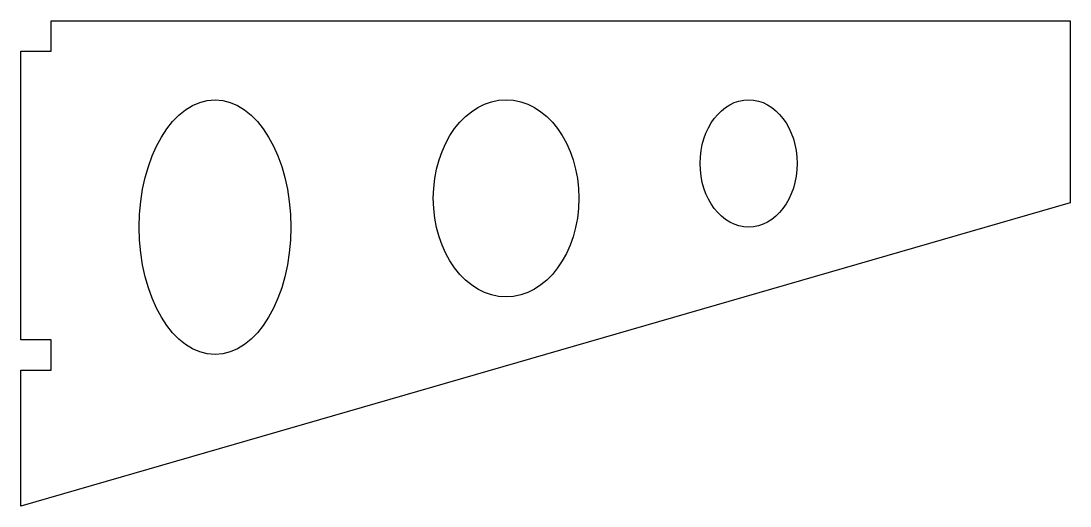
# Model space of a CAD drawing. Header units: inches. Extents: x 0.45 to 9.1, y 12.72 to 16.72.
import ezdxf

# ---------------------------------------------------------------- set-up
doc = ezdxf.new("R2010")
doc.units = ezdxf.units.IN
doc.header["$LTSCALE"] = 1.7325
doc.header["$MEASUREMENT"] = 0
doc.layers.get('0').update_dxf_attribs({"linetype": 'CONTINUOUS'})

msp = doc.modelspace()

# ---------------------------------------------------------------- linework, layer by layer
at = {"color": 1, "linetype": 'CONTINUOUS'}
for p, q in [((0.6994, 16.472), (0.6994, 16.722)), ((0.6994, 16.722), (9.0994, 16.722)), ((9.0994, 16.722), (9.0994, 15.222)), ((0.4494, 14.092), (0.4494, 16.472)), ((0.4494, 16.472), (0.6994, 16.472)), ((9.0994, 15.222), (0.4494, 12.722)), ((0.6994, 14.092), (0.4494, 14.092)), ((0.6994, 13.842), (0.6994, 14.092)), ((0.4494, 12.722), (0.4494, 13.842)), ((0.4494, 13.842), (0.6994, 13.842))]:
    msp.add_line(p, q, dxfattribs=at)
for centre, major_axis, ratio in [((2.0494, 15.022), (0, -1.05), 0.595238), ((4.4494, 15.2595), (0, -0.8125), 0.738462), ((6.4494, 15.547), (0, -0.525), 0.761905)]:
    msp.add_ellipse(centre, major_axis=major_axis, ratio=ratio, dxfattribs=at)

doc.saveas('drawing.dxf')
